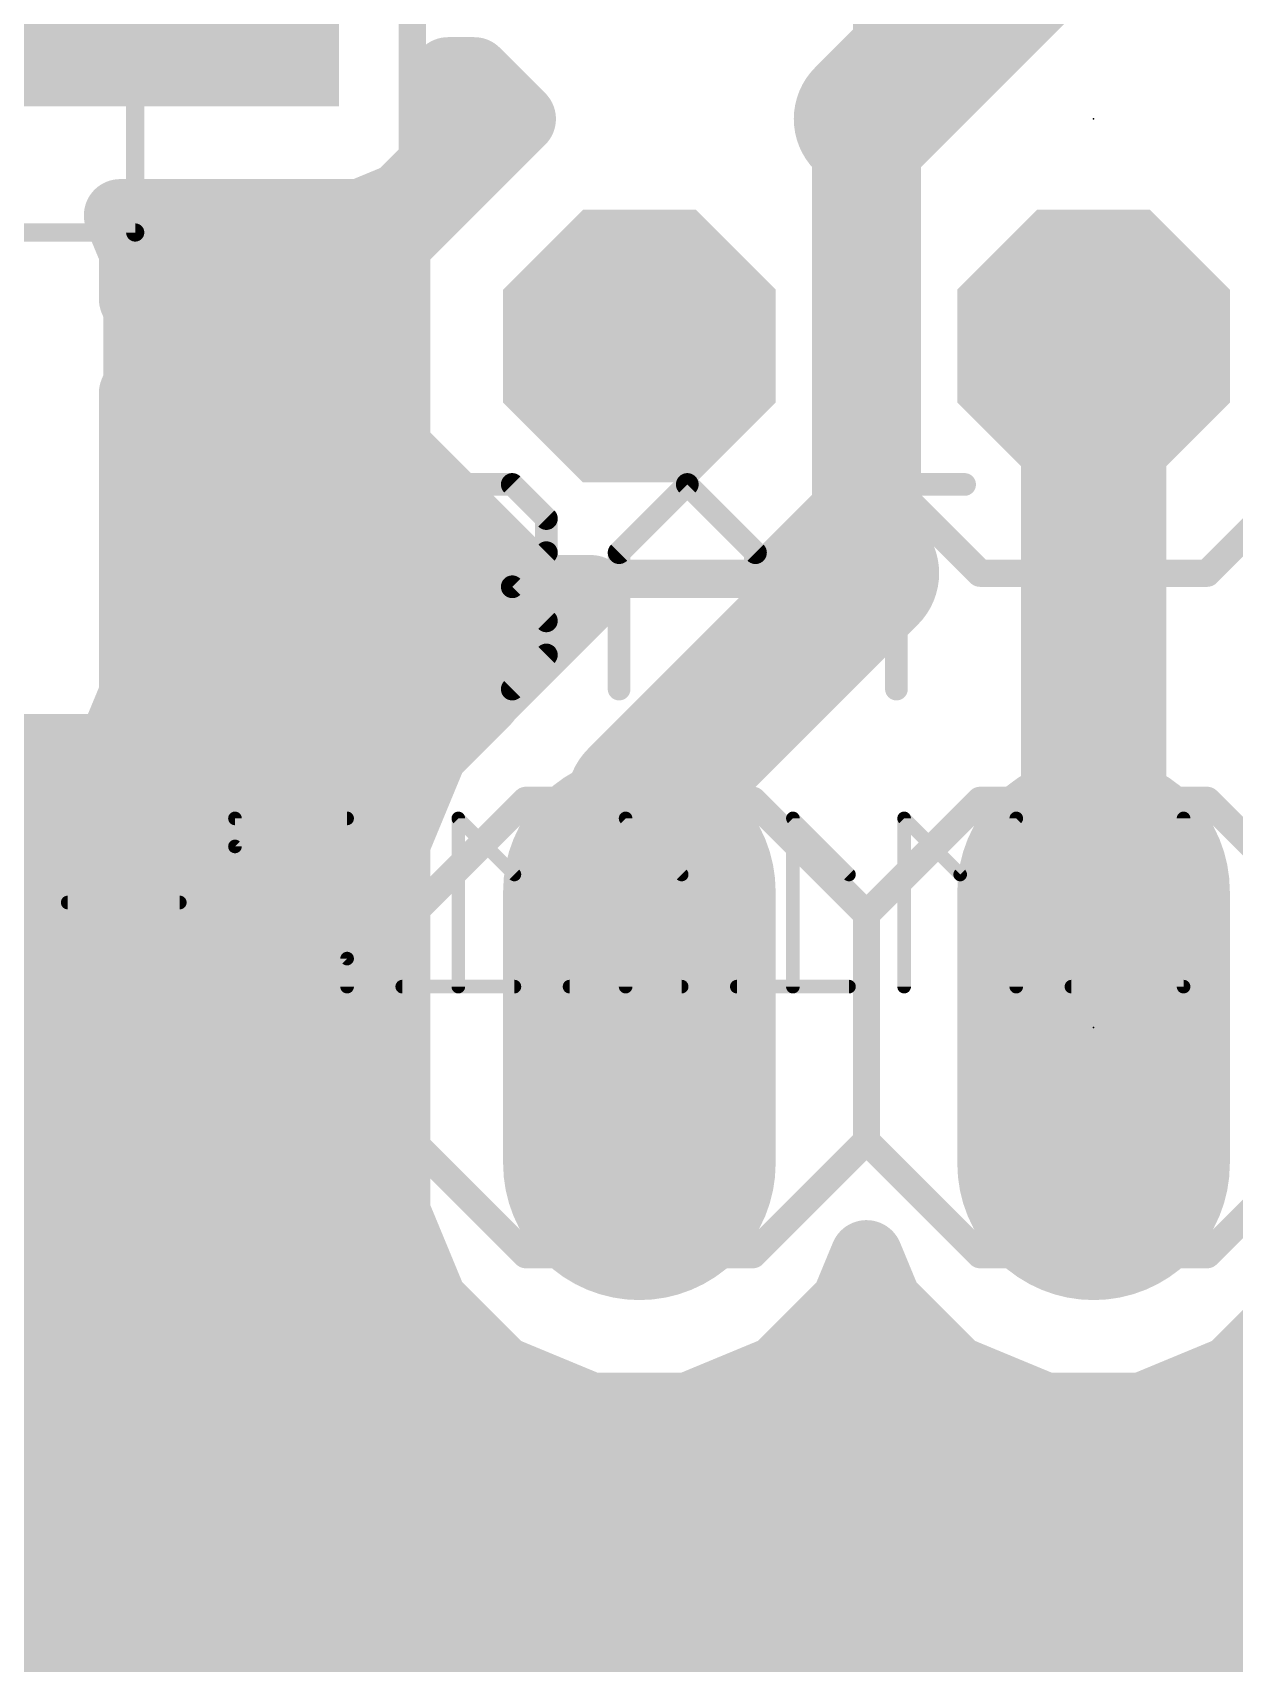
# Model space of a CAD drawing. Extents: x -0.2 to 52.3, y -1.5 to 54.9.
# Drawn here: x 38.52 to 45.24, y 26.92 to 36.04 of the extents above; entities that cross this region are included whole.
import ezdxf

# ---------------------------------------------------------------- set-up
doc = ezdxf.new("R2010")
doc.units = 0
for name, color, linetype in [('16', 175, 'CONTINUOUS'), ('17', 82, 'CONTINUOUS'), ('21', 253, 'CONTINUOUS'), ('22', 253, 'CONTINUOUS'), ('23', 7, 'CONTINUOUS'), ('24', 7, 'CONTINUOUS'), ('25', 253, 'CONTINUOUS'), ('28', 253, 'CONTINUOUS'), ('51', 253, 'CONTINUOUS'), ('52', 253, 'CONTINUOUS')]:
    doc.layers.add(name, color=color, linetype=linetype)

# ---------------------------------------------------------------- blocks, each defined once
blk = doc.blocks.new('RECT')
blk.add_solid([(-0.5, -0.5), (0.5, -0.5), (-0.5, 0.5), (0.5, 0.5)])
blk = doc.blocks.new('LONGP100')
at = {"const_width": 1}
blk.add_lwpolyline([(-0.5, 0), (0.5, 0)], dxfattribs=at)
at = {"const_width": 0.5}
for points in [[(-0.5, 0.25, 1), (-0.5, -0.25)], [(0.5, -0.25, 1), (0.5, 0.25)]]:
    blk.add_lwpolyline(points, format="xyb", dxfattribs=at)
blk = doc.blocks.new('OCTAGONP')
at = {"const_width": 0.5}
blk.add_lwpolyline([(-0.25, -0.1036), (-0.25, 0.1036), (-0.1036, 0.25), (0.1036, 0.25), (0.25, 0.1036), (0.25, -0.1036), (0.1036, -0.25), (-0.1036, -0.25), (-0.25, -0.1036), (-0.25, 0.1036)], dxfattribs=at)

msp = doc.modelspace()

# ---------------------------------------------------------------- linework, layer by layer
at = {"layer": '16'}
for points, const_width in [([(43.18, 35.56), (44.45, 36.83)], 0.8128), ([(40.8396, 35.5087), (40.8396, 35.814)], 0.4064), ([(40.8396, 35.814), (40.9863, 35.814)], 0.4064), ([(40.9863, 35.814), (41.2403, 35.56)], 0.4064), ([(40.8396, 35.7632), (41.0371, 35.7632)], 0.4064), ([(43.18, 33.02), (43.18, 35.56)], 0.6096), ([(41.2403, 35.56), (40.5384, 34.8581)], 0.4064), ([(40.7468, 35.2847), (40.8396, 35.5087)], 0.4064), ([(40.7767, 35.3568), (41.0371, 35.3568)], 0.4064), ([(40.5753, 35.1132), (40.7468, 35.2847)], 0.4064), ([(40.3513, 35.0204), (40.5753, 35.1132)], 0.4064), ([(39.0906, 34.8177), (39.0066, 35.0204)], 0.4064), ([(39.0066, 35.0204), (40.3513, 35.0204)], 0.4064), ([(39.0356, 34.9504), (40.6307, 34.9504)], 0.4064), ([(39.0906, 34.5534), (39.0906, 34.8177)], 0.4064), ([(40.5384, 34.8581), (40.5384, 33.7219)], 0.4064), ([(39.116, 34.4921), (39.0906, 34.5534)], 0.4064), ([(39.0945, 34.544), (40.5384, 34.544)], 0.4064), ([(39.116, 34.0879), (39.116, 34.4921)], 0.4064), ([(44.45, 30.48), (44.45, 34.29)], 0.8128), ([(39.0906, 34.0266), (39.116, 34.0879)], 0.4064), ([(39.116, 34.1376), (40.5384, 34.1376)], 0.4064), ([(39.0906, 32.3399), (39.0906, 34.0266)], 0.4064), ([(39.0906, 33.7312), (40.5384, 33.7312)], 0.4064), ([(40.5384, 33.7219), (41.3419, 32.9184)], 0.4064), ([(39.0906, 33.3248), (40.9355, 33.3248)], 0.4064), ([(41.91, 31.75), (43.18, 33.02)], 0.8128), ([(39.0906, 32.9184), (41.3419, 32.9184)], 0.4064), ([(41.6416, 32.9184), (41.0487, 32.3255)], 0.4064), ([(41.3419, 32.9184), (41.6416, 32.9184)], 0.4064), ([(39.0906, 32.512), (41.2352, 32.512)], 0.4064), ([(38.9978, 32.1159), (39.0906, 32.3399)], 0.4064), ([(41.0451, 32.3168), (40.7472, 32.0189)], 0.4064), ([(41.0487, 32.3255), (41.0451, 32.3168)], 0.4064), ([(38.8263, 31.9444), (38.9978, 32.1159)], 0.4064), ([(38.9875, 32.1056), (40.8339, 32.1056)], 0.4064), ([(40.7472, 32.0189), (40.5384, 31.5148)], 0.4064), ([(38.6023, 31.8516), (38.8263, 31.9444)], 0.4064), ([(41.91, 30.48), (41.91, 31.75)], 0.8128), ([(37.1405, 31.8516), (38.6023, 31.8516)], 0.4064), ([(19.8628, 31.6992), (40.6148, 31.6992)], 0.4064), ([(40.5384, 31.5148), (40.5384, 29.4452)], 0.4064), ([(19.8628, 31.2928), (40.5384, 31.2928)], 0.4064), ([(19.8628, 30.8864), (40.5384, 30.8864)], 0.4064), ([(20.1995, 30.48), (40.5384, 30.48)], 0.4064), ([(20.6059, 30.0736), (40.5384, 30.0736)], 0.4064), ([(34.9823, 29.6672), (40.5384, 29.6672)], 0.4064), ([(40.5384, 29.4452), (40.7472, 28.9411)], 0.4064), ([(35.3887, 29.2608), (40.6148, 29.2608)], 0.4064), ([(43.0728, 28.9411), (43.18, 29.1999)], 0.4064), ([(43.18, 29.1999), (43.2872, 28.9411)], 0.4064), ([(40.7472, 28.9411), (41.1331, 28.5552)], 0.4064), ([(42.6869, 28.5552), (43.0728, 28.9411)], 0.4064), ([(43.2872, 28.9411), (43.6731, 28.5552)], 0.4064), ([(45.2269, 28.5552), (45.6128, 28.9411)], 0.4064), ([(37.8487, 28.8544), (40.8339, 28.8544)], 0.4064), ([(42.9861, 28.8544), (43.3739, 28.8544)], 0.4064), ([(41.1331, 28.5552), (41.6372, 28.3464)], 0.4064), ([(42.1828, 28.3464), (42.6869, 28.5552)], 0.4064), ([(43.6731, 28.5552), (44.1772, 28.3464)], 0.4064), ([(44.7228, 28.3464), (45.2269, 28.5552)], 0.4064), ([(37.9696, 28.448), (41.3919, 28.448)], 0.4064), ([(42.4281, 28.448), (43.9319, 28.448)], 0.4064), ([(44.9681, 28.448), (52.07, 28.448)], 0.4064), ([(41.6372, 28.3464), (42.1828, 28.3464)], 0.4064), ([(44.1772, 28.3464), (44.7228, 28.3464)], 0.4064), ([(37.9696, 28.0416), (52.07, 28.0416)], 0.4064), ([(37.9696, 27.6352), (52.07, 27.6352)], 0.4064), ([(37.9696, 27.2288), (52.07, 27.2288)], 0.4064), ([(37.9696, 26.8224), (52.07, 26.8224)], 0.4064)]:
    msp.add_lwpolyline(points, dxfattribs=dict(at, const_width=const_width))
for points, const_width in [([(40.9412, 35.814, 1), (40.738, 35.814)], 0.2032), ([(40.8396, 35.9156, 1), (40.8396, 35.7124)], 0.2032), ([(41.0581, 35.8858, 1), (40.9144, 35.7422)], 0.2032), ([(40.9863, 35.7124, 1), (40.9863, 35.9156)], 0.2032), ([(40.8396, 35.8648, 1), (40.8396, 35.6616)], 0.2032), ([(41.0371, 35.6616, 1), (41.0371, 35.8648)], 0.2032), ([(43.0363, 35.7037, 1), (43.3237, 35.4163)], 0.4064), ([(43.3324, 35.56, 1), (43.0276, 35.56)], 0.3048), ([(41.3121, 35.4882, 1), (41.1684, 35.6318)], 0.2032), ([(40.9335, 35.4699, 1), (40.7457, 35.5476)], 0.2032), ([(41.1684, 35.4882, 1), (41.3121, 35.6318)], 0.2032), ([(40.7767, 35.4584, 1), (40.7767, 35.2552)], 0.2032), ([(40.738, 35.5087, 1), (40.9412, 35.5087)], 0.2032), ([(41.0371, 35.2552, 1), (41.0371, 35.4584)], 0.2032), ([(40.8186, 35.2128, 1), (40.6749, 35.3565)], 0.2032), ([(40.6529, 35.3236, 1), (40.8407, 35.2458)], 0.2032), ([(40.5035, 35.185, 1), (40.6472, 35.0414)], 0.2032), ([(40.6142, 35.0193, 1), (40.5364, 35.2071)], 0.2032), ([(39.1005, 35.0593, 1), (38.9127, 34.9815)], 0.2032), ([(39.0066, 35.122, 1), (39.0066, 34.9188)], 0.2032), ([(40.3124, 35.1143, 1), (40.3901, 34.9265)], 0.2032), ([(40.3513, 34.9188, 1), (40.3513, 35.122)], 0.2032), ([(39.0356, 35.052, 1), (39.0356, 34.8488)], 0.2032), ([(40.6307, 34.8488, 1), (40.6307, 35.052)], 0.2032), ([(39.1922, 34.8177, 1), (38.989, 34.8177)], 0.2032), ([(40.64, 34.8581, 1), (40.4368, 34.8581)], 0.2032), ([(40.4666, 34.93, 1), (40.6102, 34.7863)], 0.2032), ([(38.9967, 34.7788, 1), (39.1845, 34.8565)], 0.2032), ([(39.1845, 34.5923, 1), (38.9967, 34.5145)], 0.2032), ([(39.0945, 34.6456, 1), (39.0945, 34.4424)], 0.2032), ([(40.5384, 34.4424, 1), (40.5384, 34.6456)], 0.2032), ([(38.989, 34.5534, 1), (39.1922, 34.5534)], 0.2032), ([(39.2176, 34.4921, 1), (39.0144, 34.4921)], 0.2032), ([(44.6532, 34.29, 1), (44.2468, 34.29)], 0.4064), ([(39.0221, 34.4532, 1), (39.2099, 34.531)], 0.2032), ([(39.116, 34.2392, 1), (39.116, 34.036)], 0.2032), ([(39.2099, 34.049, 1), (39.0221, 34.1268)], 0.2032), ([(40.5384, 34.036, 1), (40.5384, 34.2392)], 0.2032), ([(39.1922, 34.0266, 1), (38.989, 34.0266)], 0.2032), ([(38.9967, 34.0655, 1), (39.1845, 33.9877)], 0.2032), ([(39.0144, 34.0879, 1), (39.2176, 34.0879)], 0.2032), ([(39.0906, 33.8328, 1), (39.0906, 33.6296)], 0.2032), ([(40.6102, 33.7937, 1), (40.4666, 33.65)], 0.2032), ([(40.5384, 33.6296, 1), (40.5384, 33.8328)], 0.2032), ([(40.4368, 33.7219, 1), (40.64, 33.7219)], 0.2032), ([(39.0906, 33.4264, 1), (39.0906, 33.2232)], 0.2032), ([(40.9355, 33.2232, 1), (40.9355, 33.4264)], 0.2032), ([(43.3237, 32.8763, 1), (43.0363, 33.1637)], 0.4064), ([(39.0906, 33.02, 1), (39.0906, 32.8168)], 0.2032), ([(41.3419, 33.02, 1), (41.3419, 32.8168)], 0.2032), ([(41.3419, 32.8168, 1), (41.3419, 33.02)], 0.2032), ([(41.7134, 32.8466, 1), (41.5697, 32.9902)], 0.2032), ([(41.6416, 32.8168, 1), (41.6416, 33.02)], 0.2032), ([(43.0276, 33.02, 1), (43.3324, 33.02)], 0.3048), ([(41.27, 32.8466, 1), (41.4137, 32.9902)], 0.2032), ([(39.0906, 32.6136, 1), (39.0906, 32.4104)], 0.2032), ([(41.2352, 32.4104, 1), (41.2352, 32.6136)], 0.2032), ([(39.1845, 32.3011, 1), (38.9967, 32.3788)], 0.2032), ([(40.9768, 32.3974, 1), (41.1205, 32.2537)], 0.2032), ([(41.1425, 32.2866, 1), (40.9548, 32.3644)], 0.2032), ([(41.1169, 32.245, 1), (40.9732, 32.3886)], 0.2032), ([(38.989, 32.3399, 1), (39.1922, 32.3399)], 0.2032), ([(40.9512, 32.3557, 1), (41.1389, 32.2779)], 0.2032), ([(38.9875, 32.2072, 1), (38.9875, 32.004)], 0.2032), ([(39.0696, 32.044, 1), (38.9259, 32.1877)], 0.2032), ([(40.8339, 32.004, 1), (40.8339, 32.2072)], 0.2032), ([(38.9039, 32.1548, 1), (39.0917, 32.077)], 0.2032), ([(40.6754, 32.0908, 1), (40.8191, 31.9471)], 0.2032), ([(40.8411, 31.9801, 1), (40.6533, 32.0578)], 0.2032), ([(38.7545, 32.0162, 1), (38.8982, 31.8726)], 0.2032), ([(38.8652, 31.8505, 1), (38.7874, 32.0383)], 0.2032), ([(42.1132, 31.75, 1), (41.7068, 31.75)], 0.4064), ([(41.7663, 31.8937, 1), (42.0537, 31.6063)], 0.4064), ([(38.5634, 31.9455, 1), (38.6411, 31.7577)], 0.2032), ([(38.6023, 31.75, 1), (38.6023, 31.9532)], 0.2032), ([(40.6148, 31.5976, 1), (40.6148, 31.8008)], 0.2032), ([(40.64, 31.5148, 1), (40.4368, 31.5148)], 0.2032), ([(40.4445, 31.5537, 1), (40.6323, 31.4759)], 0.2032), ([(40.5384, 31.1912, 1), (40.5384, 31.3944)], 0.2032), ([(40.5384, 30.7848, 1), (40.5384, 30.988)], 0.2032), ([(40.5384, 30.3784, 1), (40.5384, 30.5816)], 0.2032), ([(41.7068, 30.48, 1), (42.1132, 30.48)], 0.4064), ([(44.2468, 30.48, 1), (44.6532, 30.48)], 0.4064), ([(40.5384, 29.972, 1), (40.5384, 30.1752)], 0.2032), ([(40.5384, 29.5656, 1), (40.5384, 29.7688)], 0.2032), ([(40.6323, 29.484, 1), (40.4445, 29.4063)], 0.2032), ([(40.4368, 29.4452, 1), (40.64, 29.4452)], 0.2032), ([(40.6148, 29.1592, 1), (40.6148, 29.3624)], 0.2032), ([(43.2739, 29.2388, 1), (43.0861, 29.161)], 0.2032), ([(43.2739, 29.161, 1), (43.0861, 29.2388)], 0.2032), ([(40.8191, 29.0129, 1), (40.6754, 28.8692)], 0.2032), ([(43.1446, 28.8692, 1), (43.0009, 29.0129)], 0.2032), ([(43.3591, 29.0129, 1), (43.2154, 28.8692)], 0.2032), ([(40.6533, 28.9022, 1), (40.8411, 28.9799)], 0.2032), ([(40.8339, 28.7528, 1), (40.8339, 28.956)], 0.2032), ([(42.9861, 28.956, 1), (42.9861, 28.7528)], 0.2032), ([(42.9789, 28.9799, 1), (43.1667, 28.9022)], 0.2032), ([(43.1933, 28.9022, 1), (43.3811, 28.9799)], 0.2032), ([(43.3739, 28.7528, 1), (43.3739, 28.956)], 0.2032), ([(41.1719, 28.6491, 1), (41.0942, 28.4613)], 0.2032), ([(41.0612, 28.4834, 1), (41.2049, 28.6271)], 0.2032), ([(42.6151, 28.6271, 1), (42.7588, 28.4834)], 0.2032), ([(42.7258, 28.4613, 1), (42.6481, 28.6491)], 0.2032), ([(43.7119, 28.6491, 1), (43.6342, 28.4613)], 0.2032), ([(43.6012, 28.4834, 1), (43.7449, 28.6271)], 0.2032), ([(45.1551, 28.6271, 1), (45.2988, 28.4834)], 0.2032), ([(45.2658, 28.4613, 1), (45.1881, 28.6491)], 0.2032), ([(41.3919, 28.3464, 1), (41.3919, 28.5496)], 0.2032), ([(42.4281, 28.5496, 1), (42.4281, 28.3464)], 0.2032), ([(43.9319, 28.3464, 1), (43.9319, 28.5496)], 0.2032), ([(44.9681, 28.5496, 1), (44.9681, 28.3464)], 0.2032), ([(41.6372, 28.448, 1), (41.6372, 28.2448)], 0.2032), ([(41.5983, 28.2525, 1), (41.676, 28.4403)], 0.2032), ([(42.1439, 28.4403, 1), (42.2217, 28.2525)], 0.2032), ([(42.1828, 28.2448, 1), (42.1828, 28.448)], 0.2032), ([(44.1772, 28.448, 1), (44.1772, 28.2448)], 0.2032), ([(44.1383, 28.2525, 1), (44.216, 28.4403)], 0.2032), ([(44.6839, 28.4403, 1), (44.7617, 28.2525)], 0.2032), ([(44.7228, 28.2448, 1), (44.7228, 28.448)], 0.2032)]:
    msp.add_lwpolyline(points, format="xyb", dxfattribs=dict(at, const_width=const_width))
at = {"layer": '21', "const_width": 0.1524}
for points in [[(41.275, 31.75), (40.64, 31.115)], [(41.275, 31.75), (42.545, 31.75)], [(42.545, 31.75), (43.18, 31.115)], [(43.18, 31.115), (43.815, 31.75)], [(43.815, 31.75), (45.085, 31.75)], [(45.085, 31.75), (45.72, 31.115)], [(40.64, 31.115), (40.64, 29.845)], [(43.18, 31.115), (43.18, 29.845)], [(40.64, 29.845), (41.275, 29.21)], [(43.18, 29.845), (42.545, 29.21)], [(43.815, 29.21), (43.18, 29.845)], [(45.72, 29.845), (45.085, 29.21)], [(42.545, 29.21), (41.275, 29.21)], [(45.085, 29.21), (43.815, 29.21)]]:
    msp.add_lwpolyline(points, dxfattribs=at)
at = {"layer": '21', "const_width": 0.0762}
for points in [[(41.275, 31.7881, 1), (41.275, 31.7119)], [(41.3019, 31.7231, 1), (41.2481, 31.7769)], [(42.5719, 31.7769, 1), (42.5181, 31.7231)], [(42.545, 31.7119, 1), (42.545, 31.7881)], [(43.815, 31.7881, 1), (43.815, 31.7119)], [(43.8419, 31.7231, 1), (43.7881, 31.7769)], [(45.1119, 31.7769, 1), (45.0581, 31.7231)], [(45.085, 31.7119, 1), (45.085, 31.7881)], [(40.6781, 31.115, 1), (40.6019, 31.115)], [(43.2181, 31.115, 1), (43.1419, 31.115)], [(40.6131, 31.1419, 1), (40.6669, 31.0881)], [(43.1531, 31.1419, 1), (43.2069, 31.0881)], [(43.1531, 31.0881, 1), (43.2069, 31.1419)], [(40.6669, 29.8719, 1), (40.6131, 29.8181)], [(43.2069, 29.8719, 1), (43.1531, 29.8181)], [(43.2069, 29.8181, 1), (43.1531, 29.8719)], [(40.6019, 29.845, 1), (40.6781, 29.845)], [(43.1419, 29.845, 1), (43.2181, 29.845)], [(41.275, 29.2481, 1), (41.275, 29.1719)], [(41.2481, 29.1831, 1), (41.3019, 29.2369)], [(42.5181, 29.2369, 1), (42.5719, 29.1831)], [(42.545, 29.1719, 1), (42.545, 29.2481)], [(43.815, 29.2481, 1), (43.815, 29.1719)], [(43.7881, 29.1831, 1), (43.8419, 29.2369)], [(45.0581, 29.2369, 1), (45.1119, 29.1831)], [(45.085, 29.1719, 1), (45.085, 29.2481)]]:
    msp.add_lwpolyline(points, format="xyb", dxfattribs=at)
at = {"layer": '22'}
for points, const_width in [([(40.64, 37.465), (40.64, 33.655)], 0.1524), ([(43.18, 37.465), (43.18, 33.655)], 0.1524), ([(34.5694, 34.925), (39.0906, 34.925)], 0.1016), ([(41.275, 33.02), (40.64, 33.655)], 0.1524), ([(43.18, 33.655), (42.545, 33.02)], 0.1524), ([(43.815, 33.02), (43.18, 33.655)], 0.1524), ([(45.72, 33.655), (45.085, 33.02)], 0.1524), ([(42.545, 33.02), (41.275, 33.02)], 0.1524), ([(45.085, 33.02), (43.815, 33.02)], 0.1524), ([(38.8366, 32.131), (32.2834, 32.131)], 0.2032), ([(38.8366, 28.829), (38.8366, 32.131)], 0.2032), ([(32.2834, 28.829), (38.8366, 28.829)], 0.2032)]:
    msp.add_lwpolyline(points, dxfattribs=dict(at, const_width=const_width))
for points, const_width in [([(39.0906, 34.8996, 1), (39.0906, 34.9504)], 0.0508), ([(40.6019, 33.655, 1), (40.6781, 33.655)], 0.0762), ([(40.6669, 33.6819, 1), (40.6131, 33.6281)], 0.0762), ([(43.1419, 33.655, 1), (43.2181, 33.655)], 0.0762), ([(43.2069, 33.6819, 1), (43.1531, 33.6281)], 0.0762), ([(43.2069, 33.6281, 1), (43.1531, 33.6819)], 0.0762), ([(41.275, 33.0581, 1), (41.275, 32.9819)], 0.0762), ([(41.2481, 32.9931, 1), (41.3019, 33.0469)], 0.0762), ([(42.5181, 33.0469, 1), (42.5719, 32.9931)], 0.0762), ([(42.545, 32.9819, 1), (42.545, 33.0581)], 0.0762), ([(43.815, 33.0581, 1), (43.815, 32.9819)], 0.0762), ([(43.7881, 32.9931, 1), (43.8419, 33.0469)], 0.0762), ([(45.0581, 33.0469, 1), (45.1119, 32.9931)], 0.0762), ([(45.085, 32.9819, 1), (45.085, 33.0581)], 0.0762), ([(38.8874, 32.131, 1), (38.7858, 32.131)], 0.1016), ([(38.8366, 32.0802, 1), (38.8366, 32.1818)], 0.1016), ([(38.8366, 28.7782, 1), (38.8366, 28.8798)], 0.1016), ([(38.7858, 28.829, 1), (38.8874, 28.829)], 0.1016)]:
    msp.add_lwpolyline(points, format="xyb", dxfattribs=dict(at, const_width=const_width))
at = {"layer": '23'}
msp.add_point((44.45, 30.48), dxfattribs=at)
at = {"layer": '24'}
msp.add_point((44.45, 35.56), dxfattribs=at)
at = {"layer": '25', "const_width": 0.127}
for points in [[(40.6273, 32.3723), (40.6273, 33.5163)], [(40.6273, 33.5163), (41.1993, 33.5163)], [(41.1993, 33.5163), (41.3899, 33.3256)], [(41.7967, 33.135), (42.178, 33.5163)], [(42.178, 33.5163), (42.5593, 33.135)], [(42.9661, 33.5163), (43.7287, 33.5163)], [(43.3474, 32.3723), (43.3474, 33.5163)], [(41.3899, 33.3256), (41.3899, 33.135)], [(41.3899, 33.135), (41.1993, 32.9443)], [(41.7967, 32.3723), (41.7967, 33.135)], [(42.5593, 33.135), (42.5593, 32.3723)], [(40.6273, 32.9443), (41.1993, 32.9443)], [(41.1993, 32.9443), (41.3899, 32.7536)], [(41.7967, 32.9443), (42.5593, 32.9443)], [(41.3899, 32.7536), (41.3899, 32.563)], [(41.3899, 32.563), (41.1993, 32.3723)], [(41.1993, 32.3723), (40.6273, 32.3723)]]:
    msp.add_lwpolyline(points, dxfattribs=at)
at = {"layer": '25', "const_width": 0.0635}
for points in [[(40.6591, 33.5163, 1), (40.5956, 33.5163)], [(40.6273, 33.548, 1), (40.6273, 33.4845)], [(41.2217, 33.5387, 1), (41.1768, 33.4938)], [(41.1993, 33.4845, 1), (41.1993, 33.548)], [(42.2005, 33.5387, 1), (42.1556, 33.4938)], [(42.2005, 33.4938, 1), (42.1556, 33.5387)], [(42.9661, 33.548, 1), (42.9661, 33.4845)], [(43.3792, 33.5163, 1), (43.3157, 33.5163)], [(43.7287, 33.4845, 1), (43.7287, 33.548)], [(41.4217, 33.3256, 1), (41.3582, 33.3256)], [(41.3675, 33.3032, 1), (41.4124, 33.3481)], [(41.4124, 33.1125, 1), (41.3675, 33.1574)], [(41.8284, 33.135, 1), (41.7649, 33.135)], [(41.7742, 33.1574, 1), (41.8191, 33.1125)], [(42.5911, 33.135, 1), (42.5276, 33.135)], [(42.5369, 33.1125, 1), (42.5818, 33.1574)], [(41.3582, 33.135, 1), (41.4217, 33.135)], [(40.6273, 32.976, 1), (40.6273, 32.9125)], [(41.2217, 32.9667, 1), (41.1768, 32.9218)], [(41.1993, 32.9125, 1), (41.1993, 32.976)], [(41.7967, 32.976, 1), (41.7967, 32.9125)], [(42.5593, 32.9125, 1), (42.5593, 32.976)], [(41.1768, 32.9667, 1), (41.2217, 32.9218)], [(41.4217, 32.7536, 1), (41.3582, 32.7536)], [(41.3675, 32.7312, 1), (41.4124, 32.7761)], [(41.3582, 32.563, 1), (41.4217, 32.563)], [(41.4124, 32.5405, 1), (41.3675, 32.5854)], [(40.6273, 32.4041, 1), (40.6273, 32.3406)], [(40.5956, 32.3723, 1), (40.6591, 32.3723)], [(41.1768, 32.3948, 1), (41.2217, 32.3498)], [(41.1993, 32.3406, 1), (41.1993, 32.4041)], [(41.7649, 32.3723, 1), (41.8284, 32.3723)], [(42.5276, 32.3723, 1), (42.5911, 32.3723)], [(43.3157, 32.3723, 1), (43.3792, 32.3723)]]:
    msp.add_lwpolyline(points, format="xyb", dxfattribs=at)
at = {"layer": '28', "const_width": 0.0381}
for points in [[(39.6675, 31.6492, 1), (39.6294, 31.6492)], [(39.6485, 31.6683, 1), (39.6485, 31.6302)], [(40.2756, 31.6302, 1), (40.2756, 31.6683)], [(40.911, 31.6627, 1), (40.8841, 31.6357)], [(40.9166, 31.6492, 1), (40.8785, 31.6492)], [(41.8465, 31.6627, 1), (41.8196, 31.6357)], [(41.8521, 31.6492, 1), (41.814, 31.6492)], [(42.7876, 31.6492, 1), (42.7495, 31.6492)], [(42.7821, 31.6627, 1), (42.7551, 31.6357)], [(43.404, 31.6627, 1), (43.3771, 31.6357)], [(43.4096, 31.6492, 1), (43.3715, 31.6492)], [(44.0367, 31.6492, 1), (43.9986, 31.6492)], [(44.0311, 31.6357, 1), (44.0042, 31.6627)], [(44.9722, 31.6492, 1), (44.9341, 31.6492)], [(39.6294, 31.4924, 1), (39.6675, 31.4924)], [(39.662, 31.5059, 1), (39.635, 31.479)], [(41.1976, 31.3222, 1), (41.2245, 31.3491)], [(42.1331, 31.3222, 1), (42.1601, 31.3491)], [(43.0686, 31.3222, 1), (43.0956, 31.3491)], [(43.6906, 31.3491, 1), (43.7176, 31.3222)], [(43.6906, 31.3222, 1), (43.7176, 31.3491)], [(38.713, 31.198, 1), (38.713, 31.1599)], [(39.34, 31.1599, 1), (39.34, 31.198)], [(40.2946, 30.8654, 1), (40.2565, 30.8654)], [(40.2621, 30.8519, 1), (40.289, 30.8788)], [(40.2565, 30.7086, 1), (40.2946, 30.7086)], [(40.584, 30.7277, 1), (40.584, 30.6896)], [(40.8785, 30.7086, 1), (40.9166, 30.7086)], [(41.2111, 30.6896, 1), (41.2111, 30.7277)], [(41.5195, 30.7277, 1), (41.5195, 30.6896)], [(41.814, 30.7086, 1), (41.8521, 30.7086)], [(42.1466, 30.6896, 1), (42.1466, 30.7277)], [(42.455, 30.7277, 1), (42.455, 30.6896)], [(42.7495, 30.7086, 1), (42.7876, 30.7086)], [(43.0821, 30.6896, 1), (43.0821, 30.7277)], [(43.3715, 30.7086, 1), (43.4096, 30.7086)], [(43.9986, 30.7086, 1), (44.0367, 30.7086)], [(44.3261, 30.7277, 1), (44.3261, 30.6896)], [(44.9341, 30.7086, 1), (44.9722, 30.7086)], [(44.9532, 30.6896, 1), (44.9532, 30.7277)]]:
    msp.add_lwpolyline(points, format="xyb", dxfattribs=at)
at = {"layer": '28', "const_width": 0.0762}
for points in [[(40.2756, 31.6492), (39.6485, 31.6492)], [(39.6485, 31.6492), (39.6485, 31.4924)], [(41.2111, 31.3357), (40.8975, 31.6492)], [(40.8975, 31.6492), (40.8975, 30.7086)], [(42.1466, 31.3357), (41.8331, 31.6492)], [(41.8331, 31.6492), (41.8331, 30.7086)], [(43.0821, 31.3357), (42.7686, 31.6492)], [(42.7686, 31.6492), (42.7686, 30.7086)], [(43.7041, 31.3357), (43.3906, 31.6492)], [(43.3906, 31.6492), (43.3906, 30.7086)], [(44.0176, 31.6492), (43.7041, 31.3357)], [(44.0176, 30.7086), (44.0176, 31.6492)], [(44.9532, 31.6492), (44.9532, 30.7086)], [(39.6485, 31.4924), (40.2756, 30.8654)], [(39.34, 31.1789), (38.713, 31.1789)], [(40.2756, 30.8654), (40.2756, 30.7086)], [(41.2111, 30.7086), (40.584, 30.7086)], [(42.1466, 30.7086), (41.5195, 30.7086)], [(43.0821, 30.7086), (42.455, 30.7086)], [(44.9532, 30.7086), (44.3261, 30.7086)]]:
    msp.add_lwpolyline(points, dxfattribs=at)
at = {"layer": '52', "const_width": 0.1016}
msp.add_lwpolyline([(39.0906, 38.735), (39.0906, 34.925)], dxfattribs=at)
at = {"layer": '52', "const_width": 0.0508}
msp.add_lwpolyline([(39.0652, 34.925, 1), (39.116, 34.925)], format="xyb", dxfattribs=at)

# ---------------------------------------------------------------- block references
at = {"layer": '16', "xscale": 2.4, "yscale": 2.4}
msp.add_blockref('RECT', (39.03, 36.83), dxfattribs=at)
at = {"layer": '17', "xscale": 1.524, "yscale": 1.524}
for name, p, rotation in [('OCTAGONP', (41.91, 34.29), 180), ('OCTAGONP', (41.91, 34.29), 180), ('OCTAGONP', (44.45, 34.29), 180), ('OCTAGONP', (44.45, 34.29), 180), ('LONGP100', (41.91, 30.48), 90), ('LONGP100', (41.91, 30.48), 90), ('LONGP100', (44.45, 30.48), 90), ('LONGP100', (44.45, 30.48), 90)]:
    msp.add_blockref(name, p, dxfattribs=dict(at, rotation=rotation))
at = {"layer": '51', "xscale": 0.508, "yscale": 0.508}
for p in [(41.91, 30.48), (44.45, 30.48)]:
    msp.add_blockref('RECT', p, dxfattribs=at)
at = {"layer": '52', "xscale": 0.5334, "yscale": 2.1844}
msp.add_blockref('RECT', (39.3573, 36.83), dxfattribs=at)
at = {"layer": '52', "xscale": 0.508, "yscale": 0.508, "rotation": 180}
for p in [(41.91, 34.29), (44.45, 34.29)]:
    msp.add_blockref('RECT', p, dxfattribs=at)

doc.saveas('drawing.dxf')
